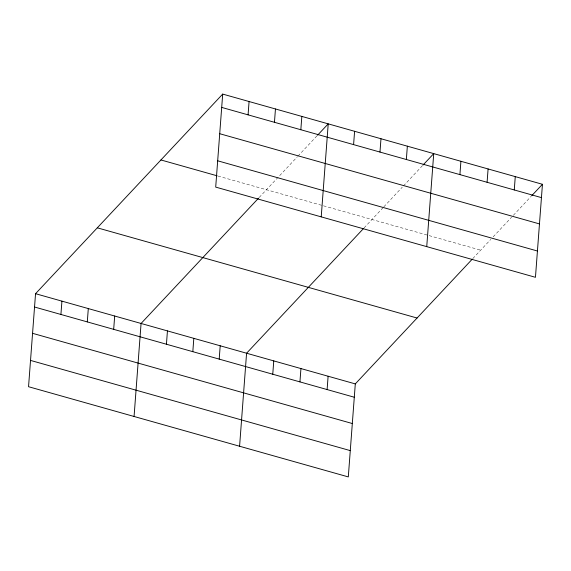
<?xml version="1.0" encoding="UTF-8"?>
<svg xmlns="http://www.w3.org/2000/svg" width="571" height="571" viewBox="0 0 571 571"><rect width="100%" height="100%" fill="white"/><g stroke="black" fill="none" stroke-linecap="round" stroke-linejoin="round"><path stroke-width="0.43" stroke-dasharray="2.85 2.14" d="M259.184 197.48L297.334 156.789M297.926 156.154L316.934 135.891M364.098 227.893L383.255 207.459M383.848 206.823L402.262 187.188M403.447 185.925L422.454 165.654M472.809 258.563L490.782 239.392M493.158 236.858L511.573 217.23M513.35 215.324L531.166 196.324M217.951 176.039L322.615 205.567M323.471 205.81L480.689 250.162"/><path stroke-width="0.86" d="M222.697 94.087L215.702 187.102L535.455 277.306L542.45 184.29L222.697 94.087L35.545 293.694L28.55 386.71L348.303 476.913L355.298 383.898L472.203 259.213M60.919 314.464L61.925 301.138M87.299 321.908L88.305 308.576M113.679 329.346L114.685 316.02M134.071 416.473L141.066 323.464L258.577 198.13M166.439 344.234L167.439 330.902M192.82 351.672L193.819 338.346M219.2 359.116L220.199 345.79M248.078 114.857L249.077 101.524M239.584 446.244L246.579 353.228L363.491 228.543M274.451 122.301L275.458 108.968M272.76 374.226L273.759 360.901M300.831 129.738L301.838 116.413M299.939 381.892L300.938 368.566M321.223 216.866L328.218 123.85L317.526 135.256M327.112 389.565L328.118 376.232M353.592 144.627L354.598 131.294M379.972 152.064L380.978 138.739M406.352 159.509L407.351 146.176M426.737 246.636L433.732 153.62L423.047 165.019M459.912 174.619L460.911 161.286M487.092 182.285L488.091 168.959M514.271 189.95L515.27 176.625M531.758 195.689L542.45 184.29M221.698 107.412L541.451 197.623M219.721 133.714L539.474 223.918M217.679 160.801L537.432 251.012M160.936 159.959L217.101 175.804M97.306 227.822L417.058 318.026M35.545 293.694L355.298 383.898M34.538 307.02L354.291 397.23M32.561 333.321L352.314 423.525M30.527 360.415L350.28 450.619"/></g></svg>
